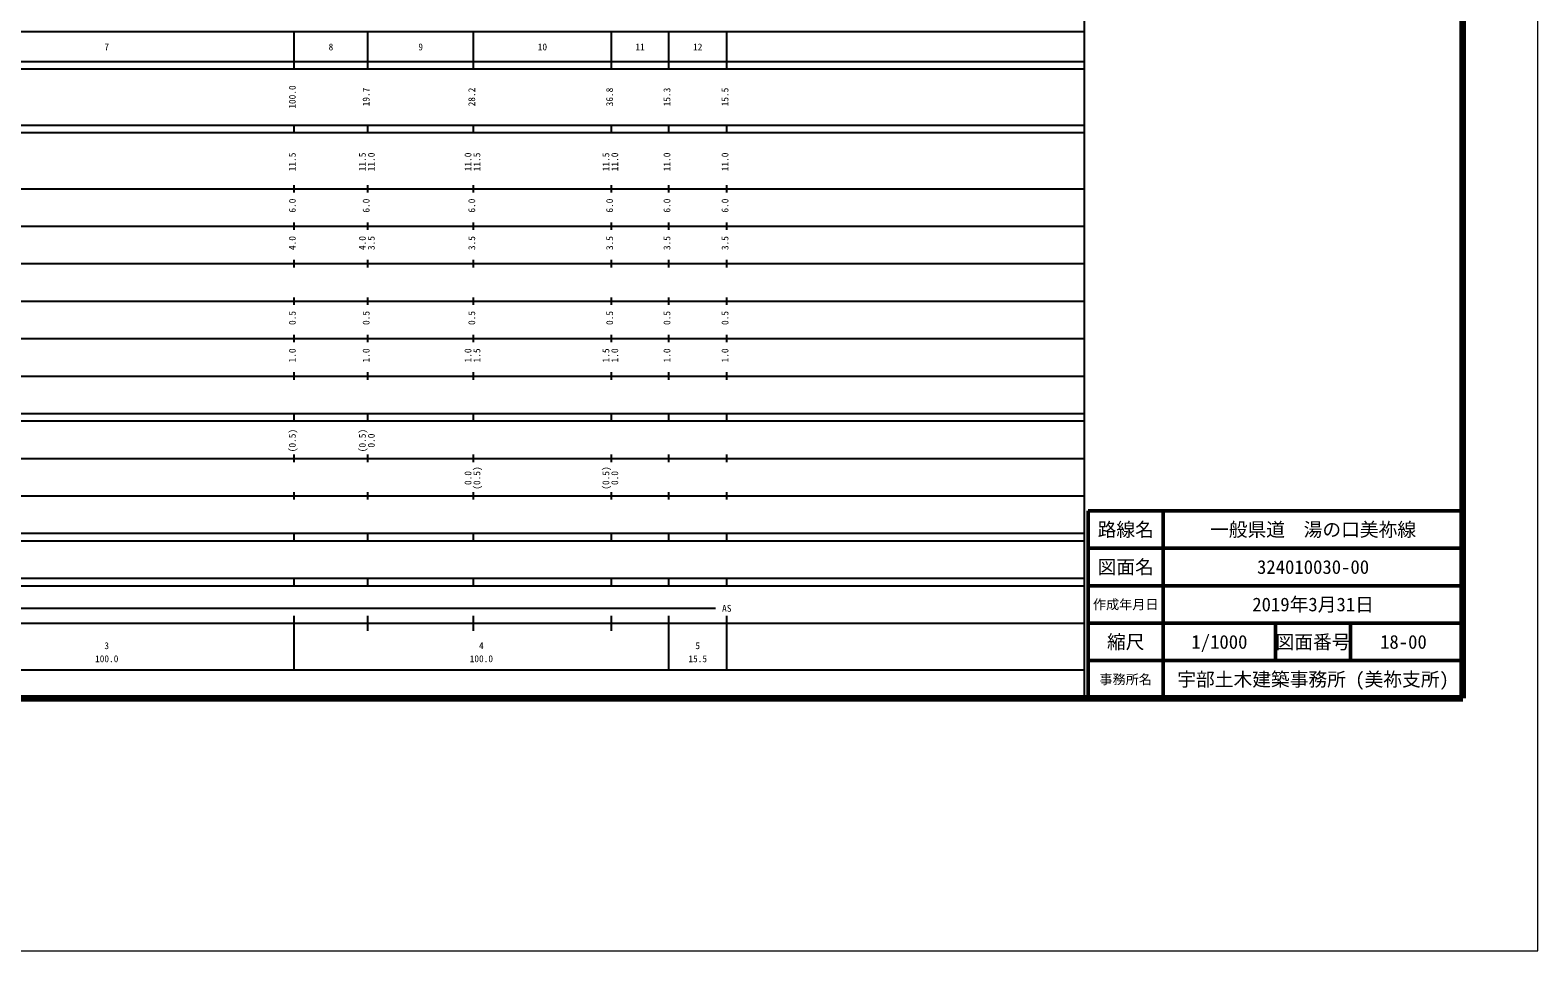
# Model space of a CAD drawing. Units: millimetres on the paper, enlarged 1000 times. Extents: x 0 to 700000, y -47500 to 447500.
# Drawn here: x 297565 to 700000, y -47500 to 198357 of the extents above; entities that cross this region are included whole.
import ezdxf
from ezdxf.enums import TextEntityAlignment as Align

# ---------------------------------------------------------------- set-up
doc = ezdxf.new("R2010")
doc.units = ezdxf.units.MM
doc.header["$LTSCALE"] = 1000
for name, color, linetype, lineweight in [('M-TTL-BAND', 7, 'Continuous', 25), ('M-TTL-LINE', 7, 'Continuous', 50), ('S-TTL', 7, 'Continuous', 25), ('作業レイヤ1', 7, 'Continuous', 13)]:
    doc.layers.add(name, color=color, linetype=linetype, lineweight=lineweight)
doc.layers.add('M-TTL-TXT', color=7, linetype='Continuous')
doc.styles.add('ＭＳ ゴシック', font='')
doc.styles.get('ＭＳ ゴシック').set_extended_font_data('MS Gothic')

msp = doc.modelspace()

# ---------------------------------------------------------------- linework, layer by layer
at = {"layer": 'M-TTL-BAND'}
for p, q in [((579000, 20000), (579000, 370000)), ((68000, 198000), (579000, 198000)), ((368000, 188000), (368000, 198000)), ((387700, 188000), (387700, 198000)), ((415900, 188000), (415900, 198000)), ((452700, 188000), (452700, 198000)), ((468000, 188000), (468000, 198000)), ((483500, 188000), (483500, 198000)), ((40000, 190000), (579000, 190000)), ((40000, 188000), (579000, 188000)), ((40000, 173000), (579000, 173000)), ((40000, 171000), (579000, 171000)), ((368000, 171000), (368000, 173000)), ((387700, 171000), (387700, 173000)), ((415900, 171000), (415900, 173000)), ((452700, 171000), (452700, 173000)), ((468000, 171000), (468000, 173000)), ((483500, 171000), (483500, 173000)), ((368000, 155000), (368000, 157000)), ((387700, 155000), (387700, 157000)), ((415900, 155000), (415900, 157000)), ((452700, 155000), (452700, 157000)), ((468000, 155000), (468000, 157000)), ((483500, 155000), (483500, 157000)), ((40000, 156000), (579000, 156000)), ((46000, 146000), (579000, 146000)), ((368000, 145000), (368000, 147000)), ((387700, 145000), (387700, 147000)), ((415900, 145000), (415900, 147000)), ((452700, 145000), (452700, 147000)), ((468000, 145000), (468000, 147000)), ((483500, 145000), (483500, 147000)), ((368000, 135000), (368000, 137000)), ((387700, 135000), (387700, 137000)), ((415900, 135000), (415900, 137000)), ((452700, 135000), (452700, 137000)), ((468000, 135000), (468000, 137000)), ((483500, 135000), (483500, 137000)), ((52000, 136000), (579000, 136000)), ((46000, 126000), (579000, 126000)), ((368000, 125000), (368000, 127000)), ((387700, 125000), (387700, 127000)), ((415900, 125000), (415900, 127000)), ((452700, 125000), (452700, 127000)), ((468000, 125000), (468000, 127000)), ((483500, 125000), (483500, 127000)), ((368000, 115000), (368000, 117000)), ((387700, 115000), (387700, 117000)), ((415900, 115000), (415900, 117000)), ((452700, 115000), (452700, 117000)), ((468000, 115000), (468000, 117000)), ((483500, 115000), (483500, 117000)), ((52000, 116000), (579000, 116000)), ((46000, 106000), (579000, 106000)), ((368000, 105000), (368000, 107000)), ((387700, 105000), (387700, 107000)), ((415900, 105000), (415900, 107000)), ((452700, 105000), (452700, 107000)), ((468000, 105000), (468000, 107000)), ((483500, 105000), (483500, 107000)), ((40000, 96000), (579000, 96000)), ((40000, 94000), (579000, 94000)), ((368000, 94000), (368000, 96000)), ((387700, 94000), (387700, 96000)), ((415900, 94000), (415900, 96000)), ((452700, 94000), (452700, 96000)), ((468000, 94000), (468000, 96000)), ((483500, 94000), (483500, 96000)), ((368000, 83000), (368000, 85000)), ((387700, 83000), (387700, 85000)), ((415900, 83000), (415900, 85000)), ((452700, 83000), (452700, 85000)), ((468000, 83000), (468000, 85000)), ((483500, 83000), (483500, 85000)), ((49000, 84000), (579000, 84000)), ((40000, 74000), (579000, 74000)), ((368000, 73000), (368000, 75000)), ((387700, 73000), (387700, 75000)), ((415900, 73000), (415900, 75000)), ((452700, 73000), (452700, 75000)), ((468000, 73000), (468000, 75000)), ((483500, 73000), (483500, 75000)), ((40000, 64000), (579000, 64000)), ((40000, 62000), (579000, 62000)), ((368000, 62000), (368000, 64000)), ((387700, 62000), (387700, 64000)), ((415900, 62000), (415900, 64000)), ((452700, 62000), (452700, 64000)), ((468000, 62000), (468000, 64000)), ((483500, 62000), (483500, 64000)), ((40000, 52000), (579000, 52000)), ((40000, 50000), (579000, 50000)), ((368000, 50000), (368000, 52000)), ((387700, 50000), (387700, 52000)), ((415900, 50000), (415900, 52000)), ((452700, 50000), (452700, 52000)), ((468000, 50000), (468000, 52000)), ((483500, 50000), (483500, 52000)), ((71000, 44000), (480500, 44000)), ((368000, 27500), (368000, 42000)), ((387700, 38000), (387700, 42000)), ((415900, 38000), (415900, 42000)), ((452700, 38000), (452700, 42000)), ((468000, 27500), (468000, 42000)), ((483500, 27500), (483500, 42000)), ((40000, 40000), (579000, 40000)), ((68000, 27500), (579000, 27500))]:
    msp.add_line(p, q, dxfattribs=at)
at = {"layer": 'M-TTL-LINE'}
for p, q in [((600000, 70000), (600000, 20000)), ((680000, 60000), (580000, 60000)), ((680000, 50000), (580000, 50000)), ((680000, 40000), (580000, 40000)), ((630000, 40000), (630000, 30000)), ((650000, 40000), (650000, 30000)), ((680000, 30000), (580000, 30000))]:
    msp.add_line(p, q, dxfattribs=at)
at = {"layer": 'S-TTL', "color": 2, "lineweight": 140}
for p, q in [((680000, 20000), (680000, 380000)), ((40000, 20000), (680000, 20000))]:
    msp.add_line(p, q, dxfattribs=at)
at = {"layer": 'S-TTL', "color": 2, "lineweight": 50}
for p, q in [((680000, 70000), (580000, 70000)), ((580000, 70000), (580000, 20000))]:
    msp.add_line(p, q, dxfattribs=at)
at = {"layer": '作業レイヤ1'}
msp.add_lwpolyline([(0, -47500), (700000, -47500), (700000, 447500), (0, 447500)], close=True, dxfattribs=at)

# ---------------------------------------------------------------- texts
at = {"layer": 'M-TTL-BAND', "style": 'ＭＳ ゴシック'}
for s, p in [('7', (318000, 192405)), ('8', (377850, 192405)), ('9', (401800, 192405)), ('10', (434300, 192405)), ('11', (460350, 192405)), ('12', (475750, 192405)), ('AS', (483500, 42500)), ('3', (318000, 32523)), ('4', (418000, 32523)), ('5', (475750, 32523)), ('100.0', (318000, 29033)), ('100.0', (418000, 29033)), ('15.5', (475750, 29033))]:
    msp.add_text(s, height=1833, dxfattribs=at).set_placement(p, align=Align.BOTTOM_CENTER)
for s, p in [('100.0', (369000, 180500)), ('19.7', (388700, 180500)), ('28.2', (416900, 180500)), ('36.8', (453700, 180500)), ('15.3', (469000, 180500)), ('15.5', (484500, 180500)), ('11.5', (369000, 163174)), ('11.5', (387700, 163174)), ('11.0', (390070, 163174)), ('11.0', (415900, 163174)), ('11.5', (418270, 163174)), ('11.5', (452700, 163174)), ('11.0', (455070, 163174)), ('11.0', (469000, 163174)), ('11.0', (484500, 163174)), ('6.0', (369000, 151500)), ('6.0', (388700, 151500)), ('6.0', (416900, 151500)), ('6.0', (453700, 151500)), ('6.0', (469000, 151500)), ('6.0', (484500, 151500)), ('4.0', (369000, 141500)), ('4.0', (387700, 141500)), ('3.5', (390070, 141500)), ('3.5', (416900, 141500)), ('3.5', (453700, 141500)), ('3.5', (469000, 141500)), ('3.5', (484500, 141500)), ('0.5', (369000, 121500)), ('0.5', (388700, 121500)), ('0.5', (416900, 121500)), ('0.5', (453700, 121500)), ('0.5', (469000, 121500)), ('0.5', (484500, 121500)), ('1.0', (369000, 111500)), ('1.0', (388700, 111500)), ('1.0', (415900, 111500)), ('1.5', (418270, 111500)), ('1.5', (452700, 111500)), ('1.0', (455070, 111500)), ('1.0', (469000, 111500)), ('1.0', (484500, 111500)), ('(0.5)', (369000, 88764)), ('(0.5)', (387700, 88764)), ('0.0', (390070, 88764)), ('0.0', (415900, 78764)), ('(0.5)', (418270, 78764)), ('(0.5)', (452700, 78764)), ('0.0', (455070, 78764))]:
    msp.add_text(s, height=1833, rotation=90, dxfattribs=at).set_placement(p, align=Align.BOTTOM_CENTER)
at = {"layer": 'M-TTL-TXT', "style": 'ＭＳ ゴシック'}
for s, height, p in [('路線名', 3666, (590000, 65000)), ('路線名', 3666, (590000, 65000)), ('一般県道\u3000湯の口美祢線', 3666, (640000, 65000)), ('図面名', 3666, (590000, 55000)), ('図面名', 3666, (590000, 55000)), ('324010030-00', 3666, (640000, 55000)), ('作成年月日', 2566, (590000, 45000)), ('作成年月日', 2566, (590000, 45000)), ('2019年3月31日', 3666, (640000, 45000)), ('縮尺', 3666, (590000, 35000)), ('縮尺', 3666, (590000, 35000)), ('1/1000', 3666, (615000, 35000)), ('図面番号', 3666, (640000, 35000)), ('図面番号', 3666, (640000, 35000)), ('18-00', 3666, (664125, 35000)), ('事務所名', 2566, (590000, 25000)), ('事務所名', 2566, (590000, 25000)), ('宇部土木建築事務所 (美祢支所)', 3666, (640000, 25000))]:
    msp.add_text(s, height=height, dxfattribs=at).set_placement(p, align=Align.MIDDLE_CENTER)

doc.saveas('drawing.dxf')
